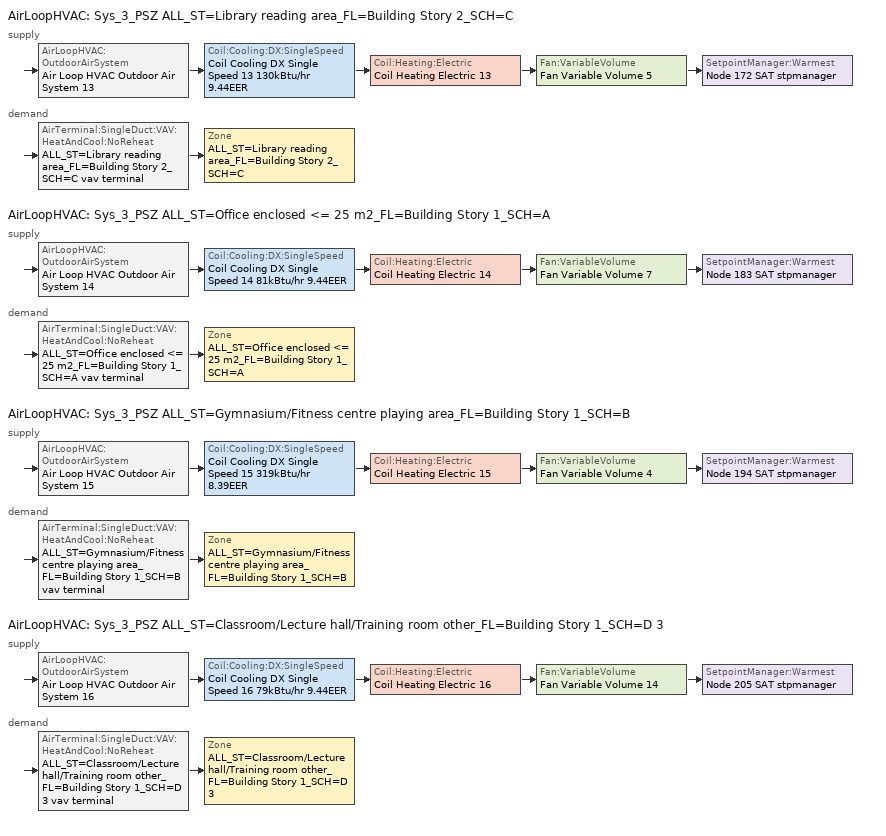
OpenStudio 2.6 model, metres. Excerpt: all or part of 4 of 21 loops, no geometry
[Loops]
AirLoopHVAC 'Sys_3_PSZ ALL_ST=Library reading area_FL=Building Story 2_SCH=C'
 supply: AirLoopHVAC:OutdoorAirSystem 'Air Loop HVAC Outdoor Air System 13' > Coil:Cooling:DX:SingleSpeed 'Coil Cooling DX Single Speed 13 130kBtu/hr 9.44EER' > Coil:Heating:Electric 'Coil Heating Electric 13' > Fan:VariableVolume 'Fan Variable Volume 5' > SetpointManager:Warmest 'Node 172 SAT stpmanager'
 demand: AirTerminal:SingleDuct:VAV:HeatAndCool:NoReheat 'ALL_ST=Library reading area_FL=Building Story 2_SCH=C vav terminal' > Zone 'ALL_ST=Library reading area_FL=Building Story 2_SCH=C'
AirLoopHVAC 'Sys_3_PSZ ALL_ST=Office enclosed <= 25 m2_FL=Building Story 1_SCH=A'
 supply: AirLoopHVAC:OutdoorAirSystem 'Air Loop HVAC Outdoor Air System 14' > Coil:Cooling:DX:SingleSpeed 'Coil Cooling DX Single Speed 14 81kBtu/hr 9.44EER' > Coil:Heating:Electric 'Coil Heating Electric 14' > Fan:VariableVolume 'Fan Variable Volume 7' > SetpointManager:Warmest 'Node 183 SAT stpmanager'
 demand: AirTerminal:SingleDuct:VAV:HeatAndCool:NoReheat 'ALL_ST=Office enclosed <= 25 m2_FL=Building Story 1_SCH=A vav terminal' > Zone 'ALL_ST=Office enclosed <= 25 m2_FL=Building Story 1_SCH=A'
AirLoopHVAC 'Sys_3_PSZ ALL_ST=Gymnasium/Fitness centre playing area_FL=Building Story 1_SCH=B'
 supply: AirLoopHVAC:OutdoorAirSystem 'Air Loop HVAC Outdoor Air System 15' > Coil:Cooling:DX:SingleSpeed 'Coil Cooling DX Single Speed 15 319kBtu/hr 8.39EER' > Coil:Heating:Electric 'Coil Heating Electric 15' > Fan:VariableVolume 'Fan Variable Volume 4' > SetpointManager:Warmest 'Node 194 SAT stpmanager'
 demand: AirTerminal:SingleDuct:VAV:HeatAndCool:NoReheat 'ALL_ST=Gymnasium/Fitness centre playing area_FL=Building Story 1_SCH=B vav terminal' > Zone 'ALL_ST=Gymnasium/Fitness centre playing area_FL=Building Story 1_SCH=B'
AirLoopHVAC 'Sys_3_PSZ ALL_ST=Classroom/Lecture hall/Training room other_FL=Building Story 1_SCH=D 3'
 supply: AirLoopHVAC:OutdoorAirSystem 'Air Loop HVAC Outdoor Air System 16' > Coil:Cooling:DX:SingleSpeed 'Coil Cooling DX Single Speed 16 79kBtu/hr 9.44EER' > Coil:Heating:Electric 'Coil Heating Electric 16' > Fan:VariableVolume 'Fan Variable Volume 14' > SetpointManager:Warmest 'Node 205 SAT stpmanager'
 demand: AirTerminal:SingleDuct:VAV:HeatAndCool:NoReheat 'ALL_ST=Classroom/Lecture hall/Training room other_FL=Building Story 1_SCH=D 3 vav terminal' > Zone 'ALL_ST=Classroom/Lecture hall/Training room other_FL=Building Story 1_SCH=D 3'
[Sizing:Zone] Zone Cooling Design Supply Air Temperature Input Method=SupplyAirTemperature; Zone Cooling Design Supply Air Temperature {C}=13; Zone Cooling Design Supply Air Temperature Difference {deltaC}=11.11; Zone Heating Design Supply Air Temperature Input Method=SupplyAirTemperature; Zone Heating Design Supply Air Temperature {C}=43; Zone Heating Design Supply Air Temperature Difference {deltaC}=11.11; Zone Cooling Design Supply Air Humidity Ratio {kg-H2O/kg-air}=0.0085; Zone Heating Design Supply Air Humidity Ratio {kg-H2O/kg-air}=0.008; Zone Heating Sizing Factor=1.3; Zone Cooling Sizing Factor=1.1; Cooling Design Air Flow Method=DesignDay; Heating Design Air Flow Method=DesignDay; Account for Dedicated Outdoor Air System=No; Dedicated Outdoor Air System Control Strategy=NeutralSupplyAir; Dedicated Outdoor Air Low Setpoint Temperature for Design {C}=autosize; Dedicated Outdoor Air High Setpoint Temperature for Design {C}=autosize
ALL_ST=Library reading area_FL=Building Story 2_SCH=C; ALL_ST=Office enclosed <= 25 m2_FL=Building Story 1_SCH=A; ALL_ST=Gymnasium/Fitness centre playing area_FL=Building Story 1_SCH=B; ALL_ST=Classroom/Lecture hall/Training room other_FL=Building Story 1_SCH=D 3
[Zone equipment]
ALL_ST=Library reading area_FL=Building Story 2_SCH=C: ALL_ST=Library reading area_FL=Building Story 2_SCH=C erv doas, Zone HVAC Baseboard Convective Electric 19, ALL_ST=Library reading area_FL=Building Story 2_SCH=C vav terminal
ALL_ST=Office enclosed <= 25 m2_FL=Building Story 1_SCH=A: ALL_ST=Office enclosed <= 25 m2_FL=Building Story 1_SCH=A erv doas, Zone HVAC Baseboard Convective Electric 20, ALL_ST=Office enclosed <= 25 m2_FL=Building Story 1_SCH=A vav terminal
ALL_ST=Gymnasium/Fitness centre playing area_FL=Building Story 1_SCH=B: ALL_ST=Gymnasium/Fitness centre playing area_FL=Building Story 1_SCH=B erv doas, Zone HVAC Baseboard Convective Electric 21, ALL_ST=Gymnasium/Fitness centre playing area_FL=Building Story 1_SCH=B vav terminal
ALL_ST=Classroom/Lecture hall/Training room other_FL=Building Story 1_SCH=D 3: ALL_ST=Classroom/Lecture hall/Training room other_FL=Building Story 1_SCH=D 3 erv doas, Zone HVAC Baseboard Convective Electric 22, ALL_ST=Classroom/Lecture hall/Training room other_FL=Building Story 1_SCH=D 3 vav terminal
[AirLoopHVAC] Design Supply Air Flow Rate {m3/s}=AutoSize
Name | Availability Schedule
Sys_3_PSZ ALL_ST=Library reading area_FL=Building Story 2_SCH=C | Sys_3_PSZ ALL_ST=Library reading area_FL=Building Story 2_SCH=C Occ Sch
Sys_3_PSZ ALL_ST=Office enclosed <= 25 m2_FL=Building Story 1_SCH=A | Sys_3_PSZ ALL_ST=Office enclosed <= 25 m2_FL=Building Story 1_SCH=A Occ Sch
Sys_3_PSZ ALL_ST=Gymnasium/Fitness centre playing area_FL=Building Story 1_SCH=B | Sys_3_PSZ ALL_ST=Gymnasium/Fitness centre playing area_FL=Building Story 1_SCH=B Occ Sch
Sys_3_PSZ ALL_ST=Classroom/Lecture hall/Training room other_FL=Building Story 1_SCH=D 3 | Sys_3_PSZ ALL_ST=Classroom/Lecture hall/Training room other_FL=Building Story 1_SCH=D 3 Occ Sch
[Sizing:System] Type of Load to Size On=Sensible; Design Outdoor Air Flow Rate {m3/s}=Autosize; Minimum System Air Flow Ratio=1; Preheat Design Temperature {C}=7; Preheat Design Humidity Ratio {kg-H2O/kg-Air}=0.008; Precool Design Temperature {C}=13; Precool Design Humidity Ratio {kg-H2O/kg-Air}=0.008; Central Cooling Design Supply Air Temperature {C}=13; Central Heating Design Supply Air Temperature {C}=43; Sizing Option=NonCoincident; 100% Outdoor Air in Cooling=No; 100% Outdoor Air in Heating=No; Central Cooling Design Supply Air Humidity Ratio {kg-H2O/kg-Air}=0.0085; Central Heating Design Supply Air Humidity Ratio {kg-H2O/kg-Air}=0.008; Cooling Design Air Flow Method=DesignDay; Cooling Design Air Flow Rate {m3/s}=0; Heating Design Air Flow Method=DesignDay; Heating Design Air Flow Rate {m3/s}=0; System Outdoor Air Method=ZoneSum; Zone Maximum Outdoor Air Fraction=1; Cooling Supply Air Flow Rate Per Floor Area {m3/s-m2}=0.00996765; Cooling Fraction of Autosized Cooling Supply Air Flow Rate=1; Cooling Supply Air Flow Rate Per Unit Cooling Capacity {m3/s-W}=3.94755e-05; Heating Supply Air Flow Rate Per Floor Area {m3/s-m2}=0.00996765; Heating Fraction of Autosized Heating Supply Air Flow Rate=1; Heating Fraction of Autosized Cooling Supply Air Flow Rate=1; Heating Supply Air Flow Rate Per Unit Heating Capacity {m3/s-W}=3.15882e-05; Cooling Design Capacity Method=CoolingDesignCapacity; Cooling Design Capacity {W}=autosize; Cooling Design Capacity Per Floor Area {W/m2}=234.7; Fraction of Autosized Cooling Design Capacity=1; Heating Design Capacity Method=HeatingDesignCapacity; Heating Design Capacity {W}=autosize; Heating Design Capacity Per Floor Area {W/m2}=157; Fraction of Autosized Heating Design Capacity=1; Central Cooling Capacity Control Method=OnOff
Sys_3_PSZ ALL_ST=Library reading area_FL=Building Story 2_SCH=C; Sys_3_PSZ ALL_ST=Office enclosed <= 25 m2_FL=Building Story 1_SCH=A; Sys_3_PSZ ALL_ST=Gymnasium/Fitness centre playing area_FL=Building Story 1_SCH=B; Sys_3_PSZ ALL_ST=Classroom/Lecture hall/Training room other_FL=Building Story 1_SCH=D 3
[Coil:Heating:Electric] Availability Schedule=Always On Discrete
Coil Heating Electric 13; Coil Heating Electric 14; Coil Heating Electric 15; Coil Heating Electric 16
[Coil:Cooling:DX:SingleSpeed] Availability Schedule=Always On Discrete; Rated Total Cooling Capacity {W}=autosize; Rated Sensible Heat Ratio=autosize; Rated Air Flow Rate {m3/s}=autosize; Rated Evaporator Fan Power Per Volume Flow Rate {W/(m3/s)}=773.3; Total Cooling Capacity Function of Temperature Curve=DXCOOL-NECB2011-REF-CAPFT; Total Cooling Capacity Function of Flow Fraction Curve=DXCOOL-NECB2011-REF-CAPFFLOW; Energy Input Ratio Function of Temperature Curve=DXCOOL-NECB2011-REF-COOLEIRFT; Energy Input Ratio Function of Flow Fraction Curve=DXCOOL-NECB2011-REF-COOLEIRFFLOW; Part Load Fraction Correlation Curve=DXCOOL-NECB2011-REF-COOLPLFFPLR; Condenser Type=AirCooled; Evaporative Condenser Effectiveness=0; Evaporative Condenser Air Flow Rate {m3/s}=Autosize; Evaporative Condenser Pump Rated Power Consumption {W}=Autosize; Crankcase Heater Capacity {W}=0; Maximum Outdoor Dry-Bulb Temperature for Crankcase Heater Operation {C}=0; Basin Heater Capacity {W/K}=0; Basin Heater Setpoint Temperature {C}=10
Name | Rated COP {W/W}
Coil Cooling DX Single Speed 13 130kBtu/hr 9.44EER | 3.28725
Coil Cooling DX Single Speed 14 81kBtu/hr 9.44EER | 3.25059
Coil Cooling DX Single Speed 15 319kBtu/hr 8.39EER | 3.0459
Coil Cooling DX Single Speed 16 79kBtu/hr 9.44EER | 3.249
[Controller:OutdoorAir] Minimum Outdoor Air Flow Rate {m3/s}=0; Maximum Outdoor Air Flow Rate {m3/s}=0; Economizer Control Type=DifferentialEnthalpy; Economizer Control Action Type=ModulateFlow; Lockout Type=NoLockout; Minimum Limit Type=FixedMinimum; High Humidity Control=No
Name | Minimum Outdoor Air Schedule | Controller Mechanical Ventilation | Heat Recovery Bypass Control Type
Controller Outdoor Air 13 | Sys_3_PSZ ALL_ST=Library reading area_FL=Building Story 2_SCH=C Occ Sch | Controller Mechanical Ventilation 13 | BypassWhenWithinEconomizerLimits
Controller Outdoor Air 14 | Sys_3_PSZ ALL_ST=Office enclosed <= 25 m2_FL=Building Story 1_SCH=A Occ Sch | Controller Mechanical Ventilation 14 | BypassWhenWithinEconomizerLimits
Controller Outdoor Air 15 | Sys_3_PSZ ALL_ST=Gymnasium/Fitness centre playing area_FL=Building Story 1_SCH=B Occ Sch | Controller Mechanical Ventilation 15 | BypassWhenOAFlowGreaterThanMinimum
Controller Outdoor Air 16 | Sys_3_PSZ ALL_ST=Classroom/Lecture hall/Training room other_FL=Building Story 1_SCH=D 3 Occ Sch | Controller Mechanical Ventilation 16 | BypassWhenWithinEconomizerLimits
[Controller:MechanicalVentilation] Availability Schedule=Always On Discrete; System Outdoor Air Method=ZoneSum
Controller Mechanical Ventilation 13; Controller Mechanical Ventilation 14; Controller Mechanical Ventilation 15; Controller Mechanical Ventilation 16
[AirLoopHVAC:OutdoorAirSystem]
Name | Controller
Air Loop HVAC Outdoor Air System 13 | Controller Outdoor Air 13
Air Loop HVAC Outdoor Air System 14 | Controller Outdoor Air 14
Air Loop HVAC Outdoor Air System 15 | Controller Outdoor Air 15
Air Loop HVAC Outdoor Air System 16 | Controller Outdoor Air 16
[ZoneHVAC:Baseboard:Convective:Electric] Availability Schedule=Always On Discrete; Nominal Capacity {W}=autosize; Efficiency=1
Zone HVAC Baseboard Convective Electric 19; Zone HVAC Baseboard Convective Electric 20; Zone HVAC Baseboard Convective Electric 21; Zone HVAC Baseboard Convective Electric 22
[HeatExchanger:AirToAir:SensibleAndLatent] Availability Schedule=Always On Discrete; Nominal Supply Air Flow Rate {m3/s}=autosize; Sensible Effectiveness at 100% Heating Air Flow=0.9; Latent Effectiveness at 100% Heating Air Flow=0.9; Sensible Effectiveness at 75% Heating Air Flow=0.9; Latent Effectiveness at 75% Heating Air Flow=0.9; Sensible Effectiveness at 100% Cooling Air Flow=0.9; Latent Effectiveness at 100% Cooling Air Flow=0.9; Sensible Effectiveness at 75% Cooling Air Flow=0.9; Latent Effectiveness at 75% Cooling Air Flow=0.9; Supply Air Outlet Temperature Control=No; Heat Exchanger Type=Rotary; Frost Control Type=ExhaustAirRecirculation; Threshold Temperature {C}=-23.3; Initial Defrost Time Fraction=0.167; Rate of Defrost Time Fraction Increase {1/K}=0.012; Economizer Lockout=No
Name | Nominal Electric Power {W}
ALL_ST=Gymnasium/Fitness centre playing area_FL=Building Story 1_SCH=B erv hx | 2210.7
ALL_ST=Library reading area_FL=Building Story 2_SCH=C erv hx | 570.492
ALL_ST=Office enclosed <= 25 m2_FL=Building Story 1_SCH=A erv hx | 210.944
ALL_ST=Classroom/Lecture hall/Training room other_FL=Building Story 1_SCH=D 3 erv hx | 643.229
[Fan:VariableVolume] Availability Schedule=Always On Discrete; Fan Efficiency=0.7; Pressure Rise {Pa}=640; Maximum Flow Rate {m3/s}=Autosize; Fan Power Minimum Flow Rate Input Method=Fraction; Fan Power Minimum Flow Fraction=0.3; Fan Power Minimum Air Flow Rate {m3/s}=0; Motor Efficiency=0.9; Motor In Airstream Fraction=1; Fan Power Coefficient 1=0.0407599; Fan Power Coefficient 2=0.088045; Fan Power Coefficient 3=-0.0729261; Fan Power Coefficient 4=0.94374; Fan Power Coefficient 5=0
Fan Variable Volume 4; Fan Variable Volume 5; Fan Variable Volume 7; Fan Variable Volume 14
[SetpointManager:Warmest] Control Variable=Temperature; Minimum Setpoint Temperature {C}=12; Maximum Setpoint Temperature {C}=35; Strategy=MaximumTemperature
Node 194 SAT stpmanager; Node 172 SAT stpmanager; Node 183 SAT stpmanager; Node 205 SAT stpmanager
[AirTerminal:SingleDuct:VAV:HeatAndCool:NoReheat] Availability Schedule=Always On Discrete; Maximum Air Flow Rate {m3/s}=autosize; Zone Minimum Air Flow Fraction=0.05
ALL_ST=Gymnasium/Fitness centre playing area_FL=Building Story 1_SCH=B vav terminal; ALL_ST=Library reading area_FL=Building Story 2_SCH=C vav terminal; ALL_ST=Office enclosed <= 25 m2_FL=Building Story 1_SCH=A vav terminal; ALL_ST=Classroom/Lecture hall/Training room other_FL=Building Story 1_SCH=D 3 vav terminal
[ZoneHVAC:EnergyRecoveryVentilator:Controller] Temperature High Limit {C}=19; Temperature Low Limit {C}=13; Exhaust Air Temperature Limit=NoExhaustAirTemperatureLimit; Exhaust Air Enthalpy Limit=NoExhaustAirEnthalpyLimit; Time of Day Economizer Flow Control Schedule=Always Off Discrete; High Humidity Control Flag=No; High Humidity Outdoor Air Flow Ratio=1; Control High Indoor Humidity Based on Outdoor Humidity Ratio=Yes
Name | Electronic Enthalpy Limit Curve
ALL_ST=Gymnasium/Fitness centre playing area_FL=Building Story 1_SCH=B erv contr | Curve Cubic 6
ALL_ST=Library reading area_FL=Building Story 2_SCH=C erv contr | Curve Cubic 7
ALL_ST=Office enclosed <= 25 m2_FL=Building Story 1_SCH=A erv contr | Curve Cubic 9
ALL_ST=Classroom/Lecture hall/Training room other_FL=Building Story 1_SCH=D 3 erv contr | Curve Cubic 21
[Fan:OnOff] Availability Schedule=Always On Discrete; Fan Efficiency=0.75; Pressure Rise {Pa}=200; Maximum Flow Rate {m3/s}=autosize; Motor Efficiency=0.9; Motor In Airstream Fraction=1
Name | Fan Power Ratio Function of Speed Ratio Curve | Fan Efficiency Ratio Function of Speed Ratio Curve
ALL_ST=Gymnasium/Fitness centre playing area_FL=Building Story 1_SCH=B erv sup fan | Fan On Off Power Curve 8 | Fan On Off Efficiency Curve 8
ALL_ST=Gymnasium/Fitness centre playing area_FL=Building Story 1_SCH=B erv exh fan | Fan On Off Power Curve 9 | Fan On Off Efficiency Curve 9
ALL_ST=Library reading area_FL=Building Story 2_SCH=C erv sup fan | Fan On Off Power Curve 10 | Fan On Off Efficiency Curve 10
ALL_ST=Library reading area_FL=Building Story 2_SCH=C erv exh fan | Fan On Off Power Curve 11 | Fan On Off Efficiency Curve 11
ALL_ST=Office enclosed <= 25 m2_FL=Building Story 1_SCH=A erv sup fan | Fan On Off Power Curve 14 | Fan On Off Efficiency Curve 14
ALL_ST=Office enclosed <= 25 m2_FL=Building Story 1_SCH=A erv exh fan | Fan On Off Power Curve 15 | Fan On Off Efficiency Curve 15
ALL_ST=Classroom/Lecture hall/Training room other_FL=Building Story 1_SCH=D 3 erv sup fan | Fan On Off Power Curve 38 | Fan On Off Efficiency Curve 38
ALL_ST=Classroom/Lecture hall/Training room other_FL=Building Story 1_SCH=D 3 erv exh fan | Fan On Off Power Curve 39 | Fan On Off Efficiency Curve 39
[ZoneHVAC:EnergyRecoveryVentilator] Supply Air Flow Rate {m3/s}=autosize; Exhaust Air Flow Rate {m3/s}=autosize; Ventilation Rate per Occupant {m3/s-person}=0
Name | Availability Schedule | Heat Exchanger | Supply Air Fan | Exhaust Air Fan | Controller | Ventilation Rate per Unit Floor Area {m3/s-m2}
ALL_ST=Gymnasium/Fitness centre playing area_FL=Building Story 1_SCH=B erv doas | Sys_3_PSZ ALL_ST=Gymnasium/Fitness centre playing area_FL=Building Story 1_SCH=B Occ Sch | ALL_ST=Gymnasium/Fitness centre playing area_FL=Building Story 1_SCH=B erv hx | ALL_ST=Gymnasium/Fitness centre playing area_FL=Building Story 1_SCH=B erv sup fan | ALL_ST=Gymnasium/Fitness centre playing area_FL=Building Story 1_SCH=B erv exh fan | ALL_ST=Gymnasium/Fitness centre playing area_FL=Building Story 1_SCH=B erv contr | 0.001524
ALL_ST=Library reading area_FL=Building Story 2_SCH=C erv doas | Sys_3_PSZ ALL_ST=Library reading area_FL=Building Story 2_SCH=C Occ Sch | ALL_ST=Library reading area_FL=Building Story 2_SCH=C erv hx | ALL_ST=Library reading area_FL=Building Story 2_SCH=C erv sup fan | ALL_ST=Library reading area_FL=Building Story 2_SCH=C erv exh fan | ALL_ST=Library reading area_FL=Building Story 2_SCH=C erv contr | 0.0008636
ALL_ST=Office enclosed <= 25 m2_FL=Building Story 1_SCH=A erv doas | Sys_3_PSZ ALL_ST=Office enclosed <= 25 m2_FL=Building Story 1_SCH=A Occ Sch | ALL_ST=Office enclosed <= 25 m2_FL=Building Story 1_SCH=A erv hx | ALL_ST=Office enclosed <= 25 m2_FL=Building Story 1_SCH=A erv sup fan | ALL_ST=Office enclosed <= 25 m2_FL=Building Story 1_SCH=A erv exh fan | ALL_ST=Office enclosed <= 25 m2_FL=Building Story 1_SCH=A erv contr | 0.00042164
ALL_ST=Classroom/Lecture hall/Training room other_FL=Building Story 1_SCH=D 3 erv doas | Sys_3_PSZ ALL_ST=Classroom/Lecture hall/Training room other_FL=Building Story 1_SCH=D 3 Occ Sch | ALL_ST=Classroom/Lecture hall/Training room other_FL=Building Story 1_SCH=D 3 erv hx | ALL_ST=Classroom/Lecture hall/Training room other_FL=Building Story 1_SCH=D 3 erv sup fan | ALL_ST=Classroom/Lecture hall/Training room other_FL=Building Story 1_SCH=D 3 erv exh fan | ALL_ST=Classroom/Lecture hall/Training room other_FL=Building Story 1_SCH=D 3 erv contr | 0.00278384
[Schedule:Ruleset]
Name | Default Day Schedule | Summer Design Day Schedule | Winter Design Day Schedule
Sys_3_PSZ ALL_ST=Classroom/Lecture hall/Training room other_FL=Building Story 1_SCH=D 3 Occ Sch | Sys_3_PSZ ALL_ST=Classroom/Lecture hall/Training room other_FL=Building Story 1_SCH=D 3 Occ Sch Default | Sys_3_PSZ ALL_ST=Classroom/Lecture hall/Training room other_FL=Building Story 1_SCH=D 3 Occ Sch Summer Design Day | Sys_3_PSZ ALL_ST=Classroom/Lecture hall/Training room other_FL=Building Story 1_SCH=D 3 Occ Sch Winter Design Day
Sys_3_PSZ ALL_ST=Gymnasium/Fitness centre playing area_FL=Building Story 1_SCH=B Occ Sch | Sys_3_PSZ ALL_ST=Gymnasium/Fitness centre playing area_FL=Building Story 1_SCH=B Occ Sch Default | Sys_3_PSZ ALL_ST=Gymnasium/Fitness centre playing area_FL=Building Story 1_SCH=B Occ Sch Summer Design Day | Sys_3_PSZ ALL_ST=Gymnasium/Fitness centre playing area_FL=Building Story 1_SCH=B Occ Sch Winter Design Day
Sys_3_PSZ ALL_ST=Library reading area_FL=Building Story 2_SCH=C Occ Sch | Sys_3_PSZ ALL_ST=Library reading area_FL=Building Story 2_SCH=C Occ Sch Default | Sys_3_PSZ ALL_ST=Library reading area_FL=Building Story 2_SCH=C Occ Sch Summer Design Day | Sys_3_PSZ ALL_ST=Library reading area_FL=Building Story 2_SCH=C Occ Sch Winter Design Day
Sys_3_PSZ ALL_ST=Office enclosed <= 25 m2_FL=Building Story 1_SCH=A Occ Sch | Sys_3_PSZ ALL_ST=Office enclosed <= 25 m2_FL=Building Story 1_SCH=A Occ Sch Default | Sys_3_PSZ ALL_ST=Office enclosed <= 25 m2_FL=Building Story 1_SCH=A Occ Sch Summer Design Day | Sys_3_PSZ ALL_ST=Office enclosed <= 25 m2_FL=Building Story 1_SCH=A Occ Sch Winter Design Day
[Schedule:Day]
Sys_3_PSZ ALL_ST=Library reading area_FL=Building Story 2_SCH=C Occ Sch Default; Sys_3_PSZ ALL_ST=Library reading area_FL=Building Story 2_SCH=C Occ Sch Winter Design Day; Sys_3_PSZ ALL_ST=Library reading area_FL=Building Story 2_SCH=C Occ Sch Summer Design Day: 24, 0, 1
[Schedule:Rule] Schedule Ruleset=Sys_3_PSZ ALL_ST=Library reading area_FL=Building Story 2_SCH=C Occ Sch; Date Specification Type=DateRange; Start Month=1; Start Day=1; End Month=12
Name | Rule Order | Day Schedule | Apply Monday | End Day | Apply Tuesday | Apply Wednesday | Apply Thursday
Sys_3_PSZ ALL_ST=Library reading area_FL=Building Story 2_SCH=C Occ Sch Monday Rule | 6 | Sys_3_PSZ ALL_ST=Library reading area_FL=Building Story 2_SCH=C Occ Sch Monday | Yes | 25
Sys_3_PSZ ALL_ST=Library reading area_FL=Building Story 2_SCH=C Occ Sch Tuesday Rule | 5 | Sys_3_PSZ ALL_ST=Library reading area_FL=Building Story 2_SCH=C Occ Sch Tuesday |  | 26 | Yes
Sys_3_PSZ ALL_ST=Library reading area_FL=Building Story 2_SCH=C Occ Sch Wednesday Rule | 4 | Sys_3_PSZ ALL_ST=Library reading area_FL=Building Story 2_SCH=C Occ Sch Wednesday |  | 27 |  | Yes
Sys_3_PSZ ALL_ST=Library reading area_FL=Building Story 2_SCH=C Occ Sch Thursday Rule | 3 | Sys_3_PSZ ALL_ST=Library reading area_FL=Building Story 2_SCH=C Occ Sch Thursday |  | 28 |  |  | Yes
[Schedule:Constant]
Name | Value
Always On Discrete | 1
Always Off Discrete | 0
[Curve:Biquadratic] Minimum Value of x=13; Maximum Value of x=24; Minimum Value of y=24; Maximum Value of y=46
Name | Coefficient1 Constant | Coefficient2 x | Coefficient3 x**2 | Coefficient4 y | Coefficient5 y**2 | Coefficient6 x*y
DXCOOL-NECB2011-REF-CAPFT | 0.867905 | 0.0142459 | 0.00055436 | -0.0075575 | 3.3e-05 | -0.0001918
DXCOOL-NECB2011-REF-COOLEIRFT | 0.116936 | 0.0284933 | -0.0004112 | 0.0214108 | 0.00016103 | -0.0006791
[Curve:Quadratic] Coefficient1 Constant=1; Coefficient2 x=0; Coefficient3 x**2=0; Minimum Value of x=0; Maximum Value of x=1
DXCOOL-NECB2011-REF-CAPFFLOW; DXCOOL-NECB2011-REF-COOLEIRFFLOW
[Curve:Cubic]
Name | Coefficient1 Constant | Coefficient2 x | Coefficient3 x**2 | Coefficient4 x**3 | Minimum Value of x | Maximum Value of x
DXCOOL-NECB2011-REF-COOLPLFFPLR | 0.0277 | 4.9151 | -8.184 | 4.2702 | 0.7 | 1
Fan On Off Efficiency Curve 8; Fan On Off Efficiency Curve 9; Fan On Off Efficiency Curve 10; Fan On Off Efficiency Curve 11; Fan On Off Efficiency Curve 14; Fan On Off Efficiency Curve 15; Fan On Off Efficiency Curve 38; Fan On Off Efficiency Curve 39 | 1 | 0 | 0 | 0 | 0 | 1
Curve Cubic 6; Curve Cubic 7; Curve Cubic 9; Curve Cubic 21 | 0.013427 | -0.00047892 | 5.3352e-05 | -1.8103e-06 | 16.6 | 29.13
[Curve:Exponent] Coefficient1 Constant=1; Coefficient2 Constant=0; Coefficient3 Constant=0; Minimum Value of x=0; Maximum Value of x=1
Fan On Off Power Curve 8; Fan On Off Power Curve 9; Fan On Off Power Curve 10; Fan On Off Power Curve 11; Fan On Off Power Curve 14; Fan On Off Power Curve 15; Fan On Off Power Curve 38; Fan On Off Power Curve 39
